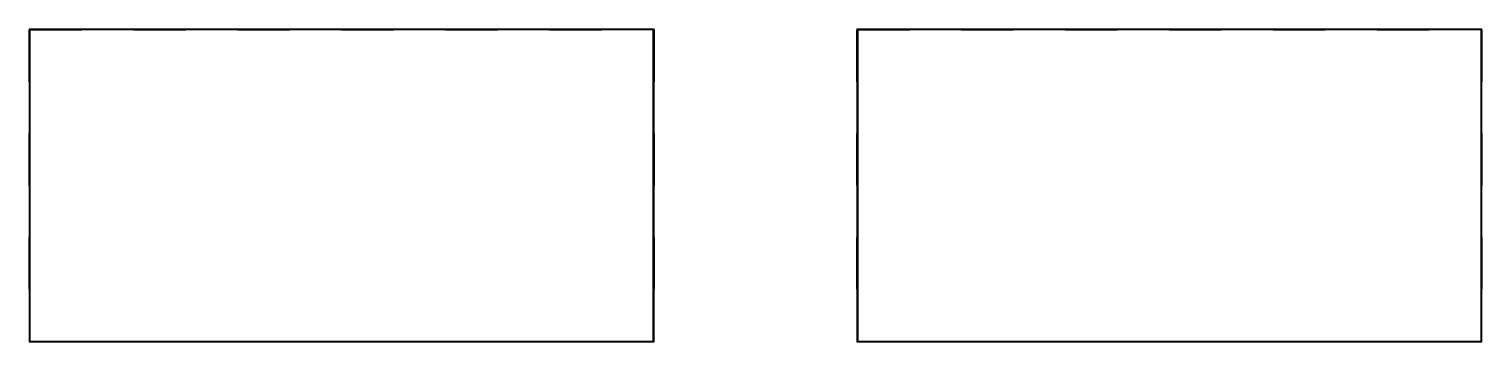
# Model space of a CAD drawing. Header units: millimetres. Extents: x 1752 to 3505, y 761 to 2021.
# Drawn here: x 1918.3 to 2197.9, y 1009.8 to 1070.1 of the extents above; entities that cross this region are included whole.
import ezdxf

# ---------------------------------------------------------------- set-up
doc = ezdxf.new("R2010")
doc.units = ezdxf.units.MM

msp = doc.modelspace()

# ---------------------------------------------------------------- linework, layer by layer
for p, q in [((2038.58, 1070.1), (1918.28, 1070.1)), ((1918.28, 1070.1), (1918.28, 1009.8)), ((1918.28, 1059.95), (1918.28, 1069.95)), ((1918.28, 1069.95), (1918.43, 1069.95)), ((1918.43, 1069.95), (1918.43, 1070.1)), ((2038.43, 1069.95), (1918.43, 1069.95)), ((1918.43, 1069.95), (1918.43, 1009.95)), ((1918.43, 1069.95), (1928.43, 1069.95)), ((1928.43, 1069.95), (1928.43, 1070.1)), ((1928.43, 1070.1), (1938.43, 1070.1)), ((1938.43, 1070.1), (1938.43, 1069.95)), ((1938.43, 1069.95), (1948.43, 1069.95)), ((1948.43, 1069.95), (1948.43, 1070.1)), ((1948.43, 1070.1), (1958.43, 1070.1)), ((1958.43, 1070.1), (1958.43, 1069.95)), ((1958.43, 1069.95), (1968.43, 1069.95)), ((1968.43, 1069.95), (1968.43, 1070.1)), ((1968.43, 1070.1), (1978.43, 1070.1)), ((1978.43, 1070.1), (1978.43, 1069.95)), ((1978.43, 1069.95), (1988.43, 1069.95)), ((1988.43, 1069.95), (1988.43, 1070.1)), ((1988.43, 1070.1), (1998.43, 1070.1)), ((1998.43, 1070.1), (1998.43, 1069.95)), ((1998.43, 1069.95), (2008.43, 1069.95)), ((2008.43, 1069.95), (2008.43, 1070.1)), ((2008.43, 1070.1), (2018.43, 1070.1)), ((2018.43, 1070.1), (2018.43, 1069.95)), ((2018.43, 1069.95), (2028.43, 1069.95)), ((2028.43, 1069.95), (2028.43, 1070.1)), ((2028.43, 1070.1), (2038.43, 1070.1)), ((2038.43, 1070.1), (2038.43, 1069.95)), ((2038.43, 1009.95), (2038.43, 1069.95)), ((2038.43, 1069.95), (2038.58, 1069.95)), ((2038.58, 1009.8), (2038.58, 1070.1)), ((2038.58, 1069.95), (2038.58, 1059.95)), ((2038.58, 1059.95), (2038.58, 1069.95)), ((2038.58, 1069.95), (2038.58, 1059.95)), ((2197.93, 1070.1), (2077.63, 1070.1)), ((2077.63, 1070.1), (2077.63, 1009.8)), ((2077.63, 1059.95), (2077.63, 1069.95)), ((2077.63, 1069.95), (2077.78, 1069.95)), ((2077.78, 1069.95), (2077.78, 1070.1)), ((2197.78, 1069.95), (2077.78, 1069.95)), ((2077.78, 1069.95), (2077.78, 1009.95)), ((2077.78, 1069.95), (2087.78, 1069.95)), ((2087.78, 1069.95), (2087.78, 1070.1)), ((2087.78, 1070.1), (2097.78, 1070.1)), ((2097.78, 1070.1), (2097.78, 1069.95)), ((2097.78, 1069.95), (2107.78, 1069.95)), ((2107.78, 1069.95), (2107.78, 1070.1)), ((2107.78, 1070.1), (2117.78, 1070.1)), ((2117.78, 1070.1), (2117.78, 1069.95)), ((2117.78, 1069.95), (2127.78, 1069.95)), ((2127.78, 1069.95), (2127.78, 1070.1)), ((2127.78, 1070.1), (2137.78, 1070.1)), ((2137.78, 1070.1), (2137.78, 1069.95)), ((2137.78, 1069.95), (2147.78, 1069.95)), ((2147.78, 1069.95), (2147.78, 1070.1)), ((2147.78, 1070.1), (2157.78, 1070.1)), ((2157.78, 1070.1), (2157.78, 1069.95)), ((2157.78, 1069.95), (2167.78, 1069.95)), ((2167.78, 1069.95), (2167.78, 1070.1)), ((2167.78, 1070.1), (2177.78, 1070.1)), ((2177.78, 1070.1), (2177.78, 1069.95)), ((2177.78, 1069.95), (2187.78, 1069.95)), ((2187.78, 1069.95), (2187.78, 1070.1)), ((2187.78, 1070.1), (2197.78, 1070.1)), ((2197.78, 1070.1), (2197.78, 1069.95)), ((2197.78, 1009.95), (2197.78, 1069.95)), ((2197.78, 1069.95), (2197.93, 1069.95)), ((2197.93, 1009.8), (2197.93, 1070.1)), ((2197.93, 1069.95), (2197.93, 1059.95)), ((2197.93, 1059.95), (2197.93, 1069.95)), ((2197.93, 1069.95), (2197.93, 1059.95)), ((1918.43, 1059.95), (1918.28, 1059.95)), ((1918.43, 1049.95), (1918.43, 1059.95)), ((2038.58, 1059.95), (2038.43, 1059.95)), ((2038.43, 1059.95), (2038.43, 1049.95)), ((2077.78, 1059.95), (2077.63, 1059.95)), ((2077.78, 1049.95), (2077.78, 1059.95)), ((2197.93, 1059.95), (2197.78, 1059.95)), ((2197.78, 1059.95), (2197.78, 1049.95)), ((1918.28, 1039.95), (1918.28, 1049.95)), ((1918.28, 1049.95), (1918.43, 1049.95)), ((2038.43, 1049.95), (2038.58, 1049.95)), ((2038.58, 1049.95), (2038.58, 1039.95)), ((2077.63, 1039.95), (2077.63, 1049.95)), ((2077.63, 1049.95), (2077.78, 1049.95)), ((2197.78, 1049.95), (2197.93, 1049.95)), ((2197.93, 1049.95), (2197.93, 1039.95)), ((1918.43, 1039.95), (1918.28, 1039.95)), ((1918.43, 1029.95), (1918.43, 1039.95)), ((2038.58, 1039.95), (2038.43, 1039.95)), ((2038.43, 1039.95), (2038.43, 1029.95)), ((2077.78, 1039.95), (2077.63, 1039.95)), ((2077.78, 1029.95), (2077.78, 1039.95)), ((2197.93, 1039.95), (2197.78, 1039.95)), ((2197.78, 1039.95), (2197.78, 1029.95)), ((1918.28, 1019.95), (1918.28, 1029.95)), ((1918.28, 1029.95), (1918.43, 1029.95)), ((2038.43, 1029.95), (2038.58, 1029.95)), ((2038.58, 1029.95), (2038.58, 1019.95)), ((2077.63, 1019.95), (2077.63, 1029.95)), ((2077.63, 1029.95), (2077.78, 1029.95)), ((2197.78, 1029.95), (2197.93, 1029.95)), ((2197.93, 1029.95), (2197.93, 1019.95)), ((1918.43, 1019.95), (1918.28, 1019.95)), ((1918.43, 1009.95), (1918.43, 1019.95)), ((2038.58, 1019.95), (2038.43, 1019.95)), ((2038.43, 1019.95), (2038.43, 1009.95)), ((2077.78, 1019.95), (2077.63, 1019.95)), ((2077.78, 1009.95), (2077.78, 1019.95)), ((2197.93, 1019.95), (2197.78, 1019.95)), ((2197.78, 1019.95), (2197.78, 1009.95)), ((1918.43, 1009.95), (1918.28, 1009.95)), ((1918.28, 1009.8), (2038.58, 1009.8)), ((1918.43, 1009.95), (2038.43, 1009.95)), ((1918.43, 1009.95), (1928.43, 1009.95)), ((1918.43, 1009.95), (1918.43, 1009.8)), ((1918.43, 1009.8), (1918.43, 1009.95)), ((1928.43, 1009.95), (1928.43, 1009.95)), ((1928.43, 1009.95), (1928.43, 1009.8)), ((1928.43, 1009.8), (1938.43, 1009.8)), ((1938.43, 1009.8), (1938.43, 1009.95)), ((1938.43, 1009.95), (1948.43, 1009.95)), ((1948.43, 1009.95), (1948.43, 1009.8)), ((1948.43, 1009.8), (1958.43, 1009.8)), ((1958.43, 1009.8), (1958.43, 1009.95)), ((1958.43, 1009.95), (1968.43, 1009.95)), ((1968.43, 1009.95), (1968.43, 1009.8)), ((1968.43, 1009.8), (1978.43, 1009.8)), ((1978.43, 1009.8), (1978.43, 1009.95)), ((1978.43, 1009.95), (1988.43, 1009.95)), ((1988.43, 1009.95), (1988.43, 1009.8)), ((1988.43, 1009.8), (1998.43, 1009.8)), ((1998.43, 1009.8), (1998.43, 1009.95)), ((1998.43, 1009.95), (2008.43, 1009.95)), ((2008.43, 1009.95), (2008.43, 1009.8)), ((2008.43, 1009.8), (2018.43, 1009.8)), ((2018.43, 1009.8), (2018.43, 1009.95)), ((2018.43, 1009.95), (2028.43, 1009.95)), ((2028.43, 1009.95), (2028.43, 1009.8)), ((2028.43, 1009.8), (2038.43, 1009.8)), ((2038.43, 1009.8), (2038.43, 1009.95)), ((2038.43, 1009.95), (2038.58, 1009.95)), ((2077.78, 1009.95), (2077.63, 1009.95)), ((2077.63, 1009.8), (2197.93, 1009.8)), ((2077.78, 1009.95), (2197.78, 1009.95)), ((2077.78, 1009.95), (2087.78, 1009.95)), ((2077.78, 1009.95), (2077.78, 1009.8)), ((2077.78, 1009.8), (2077.78, 1009.95)), ((2087.78, 1009.95), (2087.78, 1009.95)), ((2087.78, 1009.95), (2087.78, 1009.8)), ((2087.78, 1009.8), (2097.78, 1009.8)), ((2097.78, 1009.8), (2097.78, 1009.95)), ((2097.78, 1009.95), (2107.78, 1009.95)), ((2107.78, 1009.95), (2107.78, 1009.8)), ((2107.78, 1009.8), (2117.78, 1009.8)), ((2117.78, 1009.8), (2117.78, 1009.95)), ((2117.78, 1009.95), (2127.78, 1009.95)), ((2127.78, 1009.95), (2127.78, 1009.8)), ((2127.78, 1009.8), (2137.78, 1009.8)), ((2137.78, 1009.8), (2137.78, 1009.95)), ((2137.78, 1009.95), (2147.78, 1009.95)), ((2147.78, 1009.95), (2147.78, 1009.8)), ((2147.78, 1009.8), (2157.78, 1009.8)), ((2157.78, 1009.8), (2157.78, 1009.95)), ((2157.78, 1009.95), (2167.78, 1009.95)), ((2167.78, 1009.95), (2167.78, 1009.8)), ((2167.78, 1009.8), (2177.78, 1009.8)), ((2177.78, 1009.8), (2177.78, 1009.95)), ((2177.78, 1009.95), (2187.78, 1009.95)), ((2187.78, 1009.95), (2187.78, 1009.8)), ((2187.78, 1009.8), (2197.78, 1009.8)), ((2197.78, 1009.8), (2197.78, 1009.95)), ((2197.78, 1009.95), (2197.93, 1009.95))]:
    msp.add_line(p, q)

doc.saveas('drawing.dxf')
